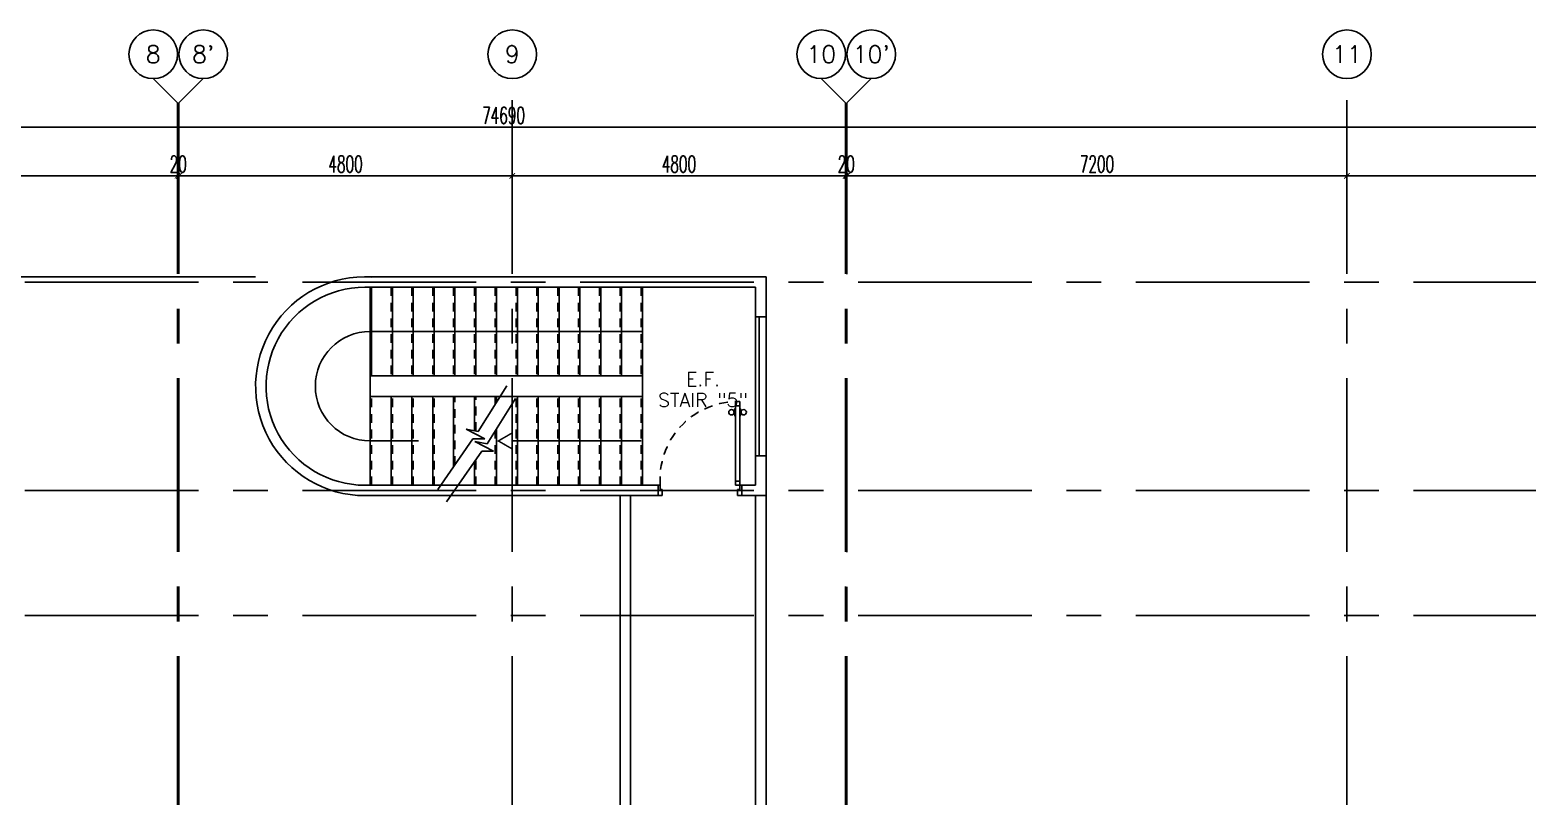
# Model space of a CAD drawing. Extents: x 0 to 91, y -1.5 to 78.
# Drawn here: x 40.77 to 62.33, y 67.02 to 78.05 of the extents above; entities that cross this region are included whole.
import ezdxf
from ezdxf.enums import TextEntityAlignment as Align

# ---------------------------------------------------------------- set-up
doc = ezdxf.new("R2010")
doc.units = 0
doc.header["$MEASUREMENT"] = 0
doc.header["$PDMODE"] = 34
for name, pattern in [('CENTERX2', [4, 2.5, -0.5, 0.5, -0.5]), ('HIDDEN', [0.375, 0.25, -0.125]), ('HIDDEN2', [0.1875, 0.125, -0.0625])]:
    doc.linetypes.add(name, pattern=pattern)
doc.layers.get('0').update_dxf_attribs({"color": 11, "linetype": 'CONTINUOUS'})
doc.layers.get('DEFPOINTS').update_dxf_attribs({"color": 11, "linetype": 'CONTINUOUS'})
for name, color, linetype in [('AX', 11, 'CONTINUOUS'), ('AX-CR', 11, 'CONTINUOUS'), ('AX-DIM', 11, 'CONTINUOUS'), ('AX-TXT', 11, 'CONTINUOUS'), ('AXES', 11, 'CENTERX2'), ('DOOR', 11, 'CONTINUOUS'), ('RM-NAME', 11, 'CONTINUOUS'), ('ROOF', 11, 'CONTINUOUS'), ('STR', 11, 'CONTINUOUS'), ('WALL', 11, 'CONTINUOUS'), ('WIN', 11, 'CONTINUOUS')]:
    doc.layers.add(name, color=color, linetype=linetype)
doc.styles.add('ROMANS', font='ROMANS.shx', dxfattribs={"width": 0.6})
doc.dimstyles.new('DIM-OUT', dxfattribs={"dimscale": 0, "dimtxt": 0.24, "dimasz": 0.08, "dimexe": 0.02, "dimexo": 0.02, "dimgap": 0.05, "dimtad": 1, "dimdec": 0, "dimlfac": 1000, "dimzin": 0, "dimdsep": 46, "dimtxsty": 'ROMANS', "dimblk1": 'ARCHTICK', "dimblk2": 'ARCHTICK', "dimsah": 1, "dimcen": 0.01, "dimdle": 0.08, "dimclrd": 7, "dimclre": 7, "dimclrt": 2, "dimadec": 0, "dimazin": 0, "dimtp": 2, "dimtm": 2, "dimtfac": 0.114286, "dimtdec": 0, "dimtix": 1, "dimtmove": 2, "dimatfit": 3, "dimldrblk": 'ARCHTICK', "dimfxl": 0, "dimtolj": 1, "dimtzin": 0, "dimarcsym": 0})

# ---------------------------------------------------------------- blocks, each defined once
blk = doc.blocks.new('_ARCHTICK')
at = {"color": 0, "linetype": 'ByBlock', "const_width": 0.15}
blk.add_lwpolyline([(-0.5, -0.5), (0.5, 0.5)], dxfattribs=at)
blk = doc.blocks.new('*D134')
at = {"layer": 'AX-DIM', "color": 7, "lineweight": -2}
for p, q in [((10.17, 76.648), (85.02, 76.648)), ((10.25, 76.268), (10.25, 76.668)), ((84.94, 73.577), (84.94, 76.668))]:
    blk.add_line(p, q, dxfattribs=at)
at = {"layer": 'DEFPOINTS', "color": 0}
for p in [(84.94, 76.648), (10.25, 76.248), (84.94, 73.557)]:
    blk.add_point(p, dxfattribs=at)
at = {"layer": 'AX-DIM', "color": 7, "lineweight": -2, "xscale": 0.08, "yscale": 0.08, "zscale": 0.08, "rotation": 180}
blk.add_blockref('_ARCHTICK', (10.25, 76.648), dxfattribs=at)
at = {"layer": 'AX-DIM', "color": 7, "lineweight": -2, "xscale": 0.08, "yscale": 0.08, "zscale": 0.08}
blk.add_blockref('_ARCHTICK', (84.94, 76.648), dxfattribs=at)
at = {"layer": 'AX-DIM', "color": 2, "insert": (47.595, 76.818), "char_height": 0.24, "attachment_point": 5, "style": 'ROMANS'}
blk.add_mtext('\\A1;74690', dxfattribs=at)
blk = doc.blocks.new('*D176')
at = {"layer": 'AX-DIM', "color": 7, "lineweight": -2}
for p, q in [((52.52, 75.948), (52.44, 75.948)), ((52.52, 75.568), (52.52, 75.968)), ((52.52, 75.948), (52.54, 75.948)), ((52.54, 75.568), (52.54, 75.968)), ((52.54, 75.948), (52.62, 75.948))]:
    blk.add_line(p, q, dxfattribs=at)
at = {"layer": 'DEFPOINTS', "color": 0}
for p in [(52.54, 75.948), (52.52, 75.548), (52.54, 75.548)]:
    blk.add_point(p, dxfattribs=at)
at = {"layer": 'AX-DIM', "color": 7, "lineweight": -2, "xscale": 0.08, "yscale": 0.08, "zscale": 0.08}
blk.add_blockref('_ARCHTICK', (52.52, 75.948), dxfattribs=at)
at = {"layer": 'AX-DIM', "color": 7, "lineweight": -2, "xscale": 0.08, "yscale": 0.08, "zscale": 0.08, "rotation": 180}
blk.add_blockref('_ARCHTICK', (52.54, 75.948), dxfattribs=at)
at = {"layer": 'AX-DIM', "color": 2, "insert": (52.53, 76.118), "char_height": 0.24, "attachment_point": 5, "style": 'ROMANS'}
blk.add_mtext('\\A1;20', dxfattribs=at)
blk = doc.blocks.new('*D175')
at = {"layer": 'AX-DIM', "color": 7, "lineweight": -2}
for p, q in [((52.46, 75.948), (59.82, 75.948)), ((52.54, 75.568), (52.54, 75.968)), ((59.74, 75.568), (59.74, 75.968))]:
    blk.add_line(p, q, dxfattribs=at)
at = {"layer": 'DEFPOINTS', "color": 0}
for p in [(59.74, 75.948), (52.54, 75.548), (59.74, 75.548)]:
    blk.add_point(p, dxfattribs=at)
at = {"layer": 'AX-DIM', "color": 7, "lineweight": -2, "xscale": 0.08, "yscale": 0.08, "zscale": 0.08, "rotation": 180}
blk.add_blockref('_ARCHTICK', (52.54, 75.948), dxfattribs=at)
at = {"layer": 'AX-DIM', "color": 7, "lineweight": -2, "xscale": 0.08, "yscale": 0.08, "zscale": 0.08}
blk.add_blockref('_ARCHTICK', (59.74, 75.948), dxfattribs=at)
at = {"layer": 'AX-DIM', "color": 2, "insert": (56.14, 76.118), "char_height": 0.24, "attachment_point": 5, "style": 'ROMANS'}
blk.add_mtext('\\A1;7200', dxfattribs=at)
blk = doc.blocks.new('*D174')
at = {"layer": 'AX-DIM', "color": 7, "lineweight": -2}
for p, q in [((42.9, 75.948), (42.82, 75.948)), ((42.9, 75.568), (42.9, 75.968)), ((42.9, 75.948), (42.92, 75.948)), ((42.92, 75.568), (42.92, 75.968)), ((42.92, 75.948), (43, 75.948))]:
    blk.add_line(p, q, dxfattribs=at)
at = {"layer": 'DEFPOINTS', "color": 0}
for p in [(42.92, 75.948), (42.9, 75.548), (42.92, 75.548)]:
    blk.add_point(p, dxfattribs=at)
at = {"layer": 'AX-DIM', "color": 7, "lineweight": -2, "xscale": 0.08, "yscale": 0.08, "zscale": 0.08}
blk.add_blockref('_ARCHTICK', (42.9, 75.948), dxfattribs=at)
at = {"layer": 'AX-DIM', "color": 7, "lineweight": -2, "xscale": 0.08, "yscale": 0.08, "zscale": 0.08, "rotation": 180}
blk.add_blockref('_ARCHTICK', (42.92, 75.948), dxfattribs=at)
at = {"layer": 'AX-DIM', "color": 2, "insert": (42.91, 76.118), "char_height": 0.24, "attachment_point": 5, "style": 'ROMANS'}
blk.add_mtext('\\A1;20', dxfattribs=at)
blk = doc.blocks.new('*D173')
at = {"layer": 'AX-DIM', "color": 7, "lineweight": -2}
for p, q in [((42.84, 75.948), (47.8, 75.948)), ((42.92, 75.568), (42.92, 75.968)), ((47.72, 75.568), (47.72, 75.968))]:
    blk.add_line(p, q, dxfattribs=at)
at = {"layer": 'DEFPOINTS', "color": 0}
for p in [(47.72, 75.948), (42.92, 75.548), (47.72, 75.548)]:
    blk.add_point(p, dxfattribs=at)
at = {"layer": 'AX-DIM', "color": 7, "lineweight": -2, "xscale": 0.08, "yscale": 0.08, "zscale": 0.08, "rotation": 180}
blk.add_blockref('_ARCHTICK', (42.92, 75.948), dxfattribs=at)
at = {"layer": 'AX-DIM', "color": 7, "lineweight": -2, "xscale": 0.08, "yscale": 0.08, "zscale": 0.08}
blk.add_blockref('_ARCHTICK', (47.72, 75.948), dxfattribs=at)
at = {"layer": 'AX-DIM', "color": 2, "insert": (45.32, 76.118), "char_height": 0.24, "attachment_point": 5, "style": 'ROMANS'}
blk.add_mtext('\\A1;4800', dxfattribs=at)
blk = doc.blocks.new('*D172')
at = {"layer": 'AX-DIM', "color": 7, "lineweight": -2}
for p, q in [((35.62, 75.948), (42.98, 75.948)), ((35.7, 75.568), (35.7, 75.968)), ((42.9, 75.568), (42.9, 75.968))]:
    blk.add_line(p, q, dxfattribs=at)
at = {"layer": 'DEFPOINTS', "color": 0}
for p in [(42.9, 75.948), (35.7, 75.548), (42.9, 75.548)]:
    blk.add_point(p, dxfattribs=at)
at = {"layer": 'AX-DIM', "color": 7, "lineweight": -2, "xscale": 0.08, "yscale": 0.08, "zscale": 0.08, "rotation": 180}
blk.add_blockref('_ARCHTICK', (35.7, 75.948), dxfattribs=at)
at = {"layer": 'AX-DIM', "color": 7, "lineweight": -2, "xscale": 0.08, "yscale": 0.08, "zscale": 0.08}
blk.add_blockref('_ARCHTICK', (42.9, 75.948), dxfattribs=at)
at = {"layer": 'AX-DIM', "color": 2, "insert": (39.3, 76.118), "char_height": 0.24, "attachment_point": 5, "style": 'ROMANS'}
blk.add_mtext('\\A1;7200', dxfattribs=at)
blk = doc.blocks.new('*D171')
at = {"layer": 'AX-DIM', "color": 7, "lineweight": -2}
for p, q in [((47.64, 75.948), (52.6, 75.948)), ((47.72, 75.568), (47.72, 75.968)), ((52.52, 75.568), (52.52, 75.968))]:
    blk.add_line(p, q, dxfattribs=at)
at = {"layer": 'DEFPOINTS', "color": 0}
for p in [(52.52, 75.948), (47.72, 75.548), (52.52, 75.548)]:
    blk.add_point(p, dxfattribs=at)
at = {"layer": 'AX-DIM', "color": 7, "lineweight": -2, "xscale": 0.08, "yscale": 0.08, "zscale": 0.08, "rotation": 180}
blk.add_blockref('_ARCHTICK', (47.72, 75.948), dxfattribs=at)
at = {"layer": 'AX-DIM', "color": 7, "lineweight": -2, "xscale": 0.08, "yscale": 0.08, "zscale": 0.08}
blk.add_blockref('_ARCHTICK', (52.52, 75.948), dxfattribs=at)
at = {"layer": 'AX-DIM', "color": 2, "insert": (50.12, 76.118), "char_height": 0.24, "attachment_point": 5, "style": 'ROMANS'}
blk.add_mtext('\\A1;4800', dxfattribs=at)
blk = doc.blocks.new('*D170')
at = {"layer": 'AX-DIM', "color": 7, "lineweight": -2}
for p, q in [((59.66, 75.948), (67.02, 75.948)), ((59.74, 75.568), (59.74, 75.968)), ((66.94, 75.568), (66.94, 75.968))]:
    blk.add_line(p, q, dxfattribs=at)
at = {"layer": 'DEFPOINTS', "color": 0}
for p in [(66.94, 75.948), (59.74, 75.548), (66.94, 75.548)]:
    blk.add_point(p, dxfattribs=at)
at = {"layer": 'AX-DIM', "color": 7, "lineweight": -2, "xscale": 0.08, "yscale": 0.08, "zscale": 0.08, "rotation": 180}
blk.add_blockref('_ARCHTICK', (59.74, 75.948), dxfattribs=at)
at = {"layer": 'AX-DIM', "color": 7, "lineweight": -2, "xscale": 0.08, "yscale": 0.08, "zscale": 0.08}
blk.add_blockref('_ARCHTICK', (66.94, 75.948), dxfattribs=at)
at = {"layer": 'AX-DIM', "color": 2, "insert": (63.34, 76.118), "char_height": 0.24, "attachment_point": 5, "style": 'ROMANS'}
blk.add_mtext('\\A1;7200', dxfattribs=at)
blk = doc.blocks.new('*D155')
at = {"layer": 'AX-DIM', "color": 7, "lineweight": -2}
for p, q in [((44.025, 74.495), (1.38, 74.495)), ((1.4, 64.39), (1.4, 74.575)), ((2.08, 64.47), (1.38, 64.47))]:
    blk.add_line(p, q, dxfattribs=at)
at = {"layer": 'DEFPOINTS', "color": 0}
for p in [(1.4, 74.495), (44.045, 74.495), (2.1, 64.47)]:
    blk.add_point(p, dxfattribs=at)
at = {"layer": 'AX-DIM', "color": 7, "lineweight": -2, "xscale": 0.08, "yscale": 0.08, "zscale": 0.08}
for p, rotation in [((1.4, 74.495), 90), ((1.4, 64.47), 270)]:
    blk.add_blockref('_ARCHTICK', p, dxfattribs=dict(at, rotation=rotation))
at = {"layer": 'AX-DIM', "color": 2, "insert": (1.23, 69.4825), "char_height": 0.24, "attachment_point": 5, "rotation": 90, "style": 'ROMANS'}
blk.add_mtext('\\A1;10025', dxfattribs=at)
blk = doc.blocks.new('A$C7FB5060D')
at = {"layer": 'DOOR', "color": 0, "linetype": 'ByBlock'}
for p, q in [((1.353, 1.271), (1.203, 1.271)), ((1.203, 1.271), (1.203, 1.241)), ((1.203, 1.241), (1.264, 1.241)), ((1.264, 1.241), (1.264, 1.211)), ((1.264, 1.211), (1.353, 1.211)), ((1.353, 1.211), (1.353, 1.271)), ((0.06, 0.158), (0, 0.158)), ((0, 0.158), (0, 0.097)), ((0, 0.097), (0, 0.158)), ((0.06, 0.097), (0, 0.097)), ((0.06, 0.097), (0.06, 0.158)), ((0.207, 0.166), (0.099, 0.166)), ((0.099, 0.158), (0.099, 0.166)), ((0.099, 0.097), (0.099, 0.089)), ((0.207, 0.089), (0.099, 0.089)), ((0.114, 0.177), (0.192, 0.177)), ((0.114, 0.166), (0.114, 0.177)), ((0.114, 0.166), (0.192, 0.166)), ((0.114, 0.089), (0.192, 0.089)), ((0.114, 0.089), (0.114, 0.078)), ((0.114, 0.078), (0.192, 0.078)), ((0.192, 0.166), (0.192, 0.177)), ((0.192, 0.089), (0.192, 0.078)), ((0.207, 0.158), (0.207, 0.166)), ((0.207, 0.097), (0.207, 0.089)), ((1.203, 0.158), (1.143, 0.158)), ((1.143, 0.158), (1.143, 0.097)), ((1.143, 0.097), (1.203, 0.097)), ((1.203, 0.158), (1.203, 0.097)), ((1.203, 0.097), (1.264, 0.097)), ((1.203, 0.067), (1.203, 0.097)), ((1.203, 0.067), (1.353, 0.067)), ((1.264, 0.127), (1.353, 0.127)), ((1.264, 0.097), (1.264, 0.127)), ((1.353, 0.127), (1.353, 0.067))]:
    blk.add_line(p, q, dxfattribs=at)
at = {"layer": 'DOOR', "linetype": 'ByBlock'}
for p, q in [((0.06, 0.158), (1.143, 0.158)), ((1.143, 0.097), (0.06, 0.097))]:
    blk.add_line(p, q, dxfattribs=at)
at = {"layer": 'DOOR', "color": 0, "linetype": 'ByBlock'}
for centre in [(0.153, 0.216), (0.153, 0.039)]:
    blk.add_circle(centre, 0.039, dxfattribs=at)
at = {"layer": 'DOOR', "linetype": 'HIDDEN', "ltscale": 0.5}
blk.add_arc((1.116, 0.127), 1.117, 85.5184, 178.456, dxfattribs=at)
at = {"layer": 'WALL'}
for p, q in [((1.353, 1.271), (1.203, 1.271)), ((1.353, 0.067), (1.203, 0.067)), ((1.353, 0.067), (1.203, 0.067)), ((1.203, 0.067), (1.353, 0.067))]:
    blk.add_line(p, q, dxfattribs=at)
blk = doc.blocks.new('AXU')
at = {"layer": 'AX-CR'}
blk.add_circle((0, 350), 350, dxfattribs=at)
at = {"layer": 'AX-TXT', "style": 'ROMANS'}
blk.add_attdef('AX', text='', height=250, dxfattribs=at).set_placement((0, 350), align=Align.MIDDLE)

msp = doc.modelspace()

# ---------------------------------------------------------------- linework, layer by layer
for p, q in [((47.6407, 72.924), (47.2316, 72.2687)), ((47.7675, 72.7457), (47.3584, 72.0905)), ((47.2316, 72.2687), (47.0562, 72.3038)), ((47.0562, 72.3038), (47.3251, 72.1634)), ((47.1548, 72.1634), (46.6471, 71.4321)), ((47.3251, 72.1634), (47.1548, 72.1634)), ((47.3584, 72.0905), (47.183, 72.1256)), ((47.183, 72.1256), (47.4519, 71.9852)), ((47.2816, 71.9852), (46.7738, 71.2538)), ((47.4519, 71.9852), (47.2816, 71.9852))]:
    msp.add_line(p, q)
at = {"layer": 'AXES'}
for p, q in [((42.9, 76.9984), (42.55, 77.3484)), ((42.92, 76.9984), (43.27, 77.3484)), ((47.72, -1.4643), (47.72, 77.3484)), ((52.52, 76.9984), (52.17, 77.3484)), ((52.54, 76.9984), (52.89, 77.3484)), ((59.74, -1.4643), (59.74, 77.3484)), ((42.9, -1.4643), (42.9, 76.9984)), ((42.92, -1.4643), (42.92, 76.9984)), ((52.52, -1.4643), (52.52, 76.9984)), ((52.54, -1.4663), (52.54, 76.9963)), ((0.7, 74.42), (68.74, 74.42)), ((0.7, 71.42), (68.74, 71.42)), ((0.7, 69.62), (68.74, 69.62))]:
    msp.add_line(p, q, dxfattribs=at)
at = {"layer": 'ROOF'}
for p, q in [((49.275, 71.345), (49.275, 56.67)), ((49.425, 71.345), (49.425, 56.67)), ((51.225, 71.345), (51.225, 56.67)), ((51.375, 71.345), (51.375, 56.67))]:
    msp.add_line(p, q, dxfattribs=at)
at = {"layer": 'STR', "linetype": 'HIDDEN2'}
for p, q in [((45.6748, 74.345), (45.6748, 73.07)), ((45.6948, 74.345), (45.6948, 73.07)), ((45.9748, 74.345), (45.9748, 73.07)), ((46.2748, 74.345), (46.2748, 73.07)), ((46.5748, 74.345), (46.5748, 73.07)), ((46.8748, 74.345), (46.8748, 73.07)), ((47.1748, 74.345), (47.1748, 73.07)), ((47.4748, 74.345), (47.4748, 73.07)), ((47.7748, 74.345), (47.7748, 73.07)), ((48.0748, 74.345), (48.0748, 73.07)), ((48.3748, 74.345), (48.3748, 73.07)), ((48.6748, 74.345), (48.6748, 73.07)), ((48.9748, 74.345), (48.9748, 73.07)), ((49.2748, 74.345), (49.2748, 73.07)), ((49.5748, 74.345), (49.5748, 73.07)), ((45.6948, 71.495), (45.6948, 72.77)), ((45.9948, 71.495), (45.9948, 72.77)), ((46.2948, 71.495), (46.2948, 72.77)), ((46.5948, 71.495), (46.5948, 72.77)), ((46.8948, 71.7889), (46.8948, 72.77)), ((47.1948, 72.2761), (47.1948, 72.77)), ((47.4748, 72.6582), (47.4748, 72.77)), ((47.4948, 72.6903), (47.4948, 72.77)), ((47.7748, 71.495), (47.7748, 72.77)), ((48.0748, 71.495), (48.0748, 72.77)), ((48.3748, 71.495), (48.3748, 72.77)), ((48.6748, 71.495), (48.6748, 72.77)), ((48.9748, 71.495), (48.9748, 72.77)), ((49.2748, 71.495), (49.2748, 72.77)), ((49.5748, 71.495), (49.5748, 72.77)), ((47.4748, 71.495), (47.4748, 72.2769)), ((47.1948, 71.495), (47.1948, 71.8602))]:
    msp.add_line(p, q, dxfattribs=at)
at = {"layer": 'STR'}
for p, q in [((45.6748, 74.345), (45.6748, 73.07)), ((45.6948, 74.345), (45.6948, 73.07)), ((45.9948, 74.345), (45.9948, 73.07)), ((46.2948, 74.345), (46.2948, 73.07)), ((46.5948, 74.345), (46.5948, 73.07)), ((46.8948, 74.345), (46.8948, 73.07)), ((47.1948, 74.345), (47.1948, 73.07)), ((47.4948, 74.345), (47.4948, 73.07)), ((47.7948, 74.345), (47.7948, 73.07)), ((48.0948, 74.345), (48.0948, 73.07)), ((48.3948, 74.345), (48.3948, 73.07)), ((48.6948, 74.345), (48.6948, 73.07)), ((48.9948, 74.345), (48.9948, 73.07)), ((49.2948, 74.345), (49.2948, 73.07)), ((49.5948, 74.345), (49.5948, 73.07)), ((49.5948, 73.7075), (45.6724, 73.7075)), ((45.6748, 71.495), (45.6748, 72.77)), ((45.9748, 71.495), (45.9748, 72.77)), ((46.2748, 71.495), (46.2748, 72.77)), ((46.5748, 71.495), (46.5748, 72.77)), ((46.8748, 71.7601), (46.8748, 72.77)), ((47.1748, 72.2801), (47.1748, 72.77)), ((47.4748, 72.6582), (47.4748, 72.77)), ((47.4948, 72.6903), (47.4948, 72.77)), ((47.7948, 71.495), (47.7948, 72.77)), ((48.0948, 71.495), (48.0948, 72.77)), ((48.3948, 71.495), (48.3948, 72.77)), ((48.6948, 71.495), (48.6948, 72.77)), ((48.9948, 71.495), (48.9948, 72.77)), ((49.2948, 71.495), (49.2948, 72.77)), ((49.5948, 71.495), (49.5948, 72.77)), ((47.4948, 71.495), (47.4948, 72.309)), ((46.3679, 72.1325), (45.6724, 72.1325)), ((47.7199, 72.1325), (49.5748, 72.1325)), ((47.1748, 71.495), (47.1748, 71.8314))]:
    msp.add_line(p, q, dxfattribs=at)
at = {"layer": 'STR', "const_width": 0.0215}
msp.add_lwpolyline([(47.7199, 72.248), (47.7199, 72.017), (47.5199, 72.1325)], close=True, dxfattribs=at)
at = {"layer": 'STR'}
msp.add_arc((45.6724, 72.92), 0.7875, 90, 270, dxfattribs=at)
at = {"layer": 'WALL'}
for p, q in [((45.5995, 74.495), (51.375, 74.495)), ((51.375, 74.495), (51.375, 73.92)), ((45.5995, 74.345), (51.225, 74.345)), ((51.225, 74.345), (51.225, 73.92)), ((51.375, 73.92), (51.225, 73.92)), ((45.6748, 72.77), (45.6748, 73.07)), ((45.6748, 73.07), (49.5948, 73.07)), ((49.5948, 73.07), (49.5948, 72.77)), ((45.6748, 72.77), (49.5948, 72.77)), ((51.225, 71.92), (51.225, 71.495)), ((51.375, 71.92), (51.225, 71.92)), ((51.375, 71.92), (51.375, 71.345)), ((45.5995, 71.495), (49.8216, 71.495)), ((49.8216, 71.495), (49.8216, 71.345)), ((51.025, 71.495), (51.225, 71.495)), ((51.025, 71.495), (51.025, 71.345)), ((45.5995, 71.345), (49.8216, 71.345)), ((51.025, 71.345), (51.375, 71.345))]:
    msp.add_line(p, q, dxfattribs=at)
for radius, start in [(1.575, 86.52974), (1.425, 86.16393)]:
    msp.add_arc((45.5995, 72.92), radius, start, 270.00003, dxfattribs=at)
at = {"layer": 'WIN'}
for p, q in [((51.225, 73.92), (51.225, 71.92)), ((51.275, 73.92), (51.275, 71.92)), ((51.375, 73.92), (51.375, 71.92))]:
    msp.add_line(p, q, dxfattribs=at)

# ---------------------------------------------------------------- block references
at = {"layer": 'AX', "xscale": 0.001, "yscale": 0.001, "zscale": 0.001}
for p, values in [((42.55, 77.3484), {'AX': '8'}), ((43.27, 77.3484), {'AX': "8'"}), ((47.72, 77.3484), {'AX': '9'}), ((52.17, 77.3484), {'AX': '10'}), ((52.89, 77.3484), {'AX': "10'"}), ((59.74, 77.3484), {'AX': '11'})]:
    msp.add_blockref('AXU', p, dxfattribs=at).add_auto_attribs(values)
at = {"layer": 'DOOR', "linetype": 'Continuous', "xscale": -1, "rotation": 90}
msp.add_blockref('A$C7FB5060D', (51.0923, 72.6984), dxfattribs=at)

# ---------------------------------------------------------------- texts
at = {"layer": 'RM-NAME', "style": 'ROMANS'}
for s, p in [('E.F.', (50.467, 73.0215)), ('STAIR "5"', (50.467, 72.7215))]:
    msp.add_text(s, height=0.2, dxfattribs=at).set_placement(p, align=Align.MIDDLE)

# ---------------------------------------------------------------- dimensions: what is measured, and where the dimension line sits
at = {"layer": 'AX-DIM'}
for base, p1, p2, picture, middle in [((84.94, 76.6484), (10.25, 76.2484), (84.94, 73.5574), '*D134', (47.595, 76.8184)), ((42.9, 75.9484), (35.7, 75.5484), (42.9, 75.5484), '*D172', (39.3, 76.1184)), ((42.92, 75.9484), (42.9, 75.5484), (42.92, 75.5484), '*D174', (42.91, 76.1184)), ((47.72, 75.9484), (42.92, 75.5484), (47.72, 75.5484), '*D173', (45.32, 76.1184)), ((52.52, 75.9484), (47.72, 75.5484), (52.52, 75.5484), '*D171', (50.12, 76.1184)), ((52.54, 75.9484), (52.52, 75.5484), (52.54, 75.5484), '*D176', (52.53, 76.1184)), ((59.74, 75.9484), (52.54, 75.5484), (59.74, 75.5484), '*D175', (56.14, 76.1184)), ((66.94, 75.9484), (59.74, 75.5484), (66.94, 75.5484), '*D170', (63.34, 76.1184))]:
    dim = msp.add_linear_dim(base=base, p1=p1, p2=p2, dimstyle='DIM-OUT', override={"dimscale": 1}, dxfattribs=at)
    dim.commit()
    dim.dimension.update_dxf_attribs({"geometry": picture, "text_midpoint": middle})
dim = msp.add_linear_dim(base=(1.4, 74.495), p1=(2.1, 64.47), p2=(44.045, 74.495), angle=90, dimstyle='DIM-OUT', override={"dimscale": 1}, dxfattribs=at)
dim.commit()
dim.dimension.update_dxf_attribs({"geometry": '*D155', "text_midpoint": (1.23, 69.4825)})

doc.saveas('drawing.dxf')
